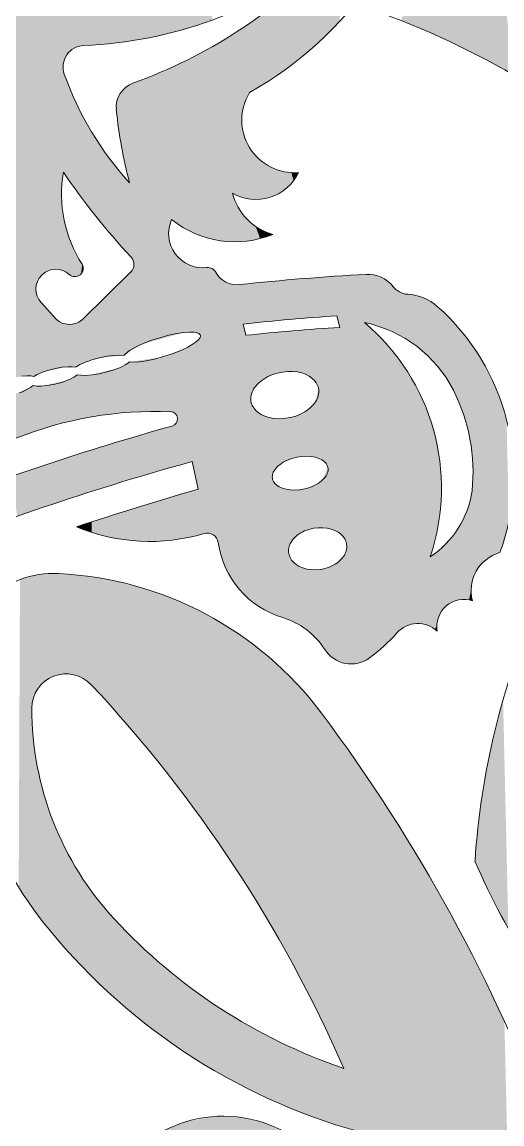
# Model space of a CAD drawing. Extents: x -99 to 297, y 0 to 529.
# Drawn here: x 224.64 to 231.91, y 342.36 to 359.07 of the extents above; entities that cross this region are included whole.
import ezdxf

# ---------------------------------------------------------------- set-up
doc = ezdxf.new("R2010")
doc.units = 0

msp = doc.modelspace()

# ---------------------------------------------------------------- linework, layer by layer
at = {"color": 7, "lineweight": 13, "ltscale": 0.026066}
msp.add_line((226.288, 355.277), (225.544, 354.546), dxfattribs=at)
at = {"color": 7, "lineweight": 13, "ltscale": 0.008624}
msp.add_line((225.16, 354.557), (224.928, 354.812), dxfattribs=at)
at = {"color": 7, "lineweight": 13, "ltscale": 0.00452}
msp.add_line((229.409, 354.612), (229.456, 354.437), dxfattribs=at)
at = {"color": 7, "lineweight": 13, "ltscale": 0.004399}
msp.add_line((227.991, 354.488), (228.032, 354.317), dxfattribs=at)
at = {"color": 7, "lineweight": 13, "ltscale": 0.010698}
msp.add_line((227.218, 352.402), (227.309, 351.984), dxfattribs=at)
at = {"color": 7, "lineweight": 13}
for points in [[(226.267, 353.913), (226.331, 353.911), (226.416, 353.917), (226.523, 353.932), (226.648, 353.957), (226.783, 353.994), (226.851, 354.015), (226.919, 354.038), (226.983, 354.063), (227.045, 354.088), (227.1, 354.113), (227.151, 354.138), (227.195, 354.162), (227.233, 354.185), (227.264, 354.206), (227.29, 354.227), (227.309, 354.244), (227.324, 354.261), (227.334, 354.274), (227.341, 354.287), (227.344, 354.298), (227.345, 354.308), (227.343, 354.316), (227.34, 354.324), (227.335, 354.331), (227.317, 354.344), (227.288, 354.355), (227.244, 354.362), (227.18, 354.364), (227.094, 354.359), (226.987, 354.344), (226.863, 354.318), (226.727, 354.281), (226.659, 354.26), (226.592, 354.237), (226.527, 354.212), (226.466, 354.187), (226.411, 354.162), (226.36, 354.137), (226.316, 354.113), (226.278, 354.09), (226.247, 354.069), (226.221, 354.048), (226.202, 354.031), (226.187, 354.014), (226.186, 354.013)], [(226.186, 354.013), (226.119, 354.016), (226.032, 354.011), (225.927, 353.998), (225.813, 353.975), (225.756, 353.961), (225.7, 353.944), (225.648, 353.927), (225.599, 353.909), (225.556, 353.891), (225.517, 353.872), (225.486, 353.855), (225.459, 353.838), (225.451, 353.832)], [(225.478, 353.716), (225.533, 353.71), (225.608, 353.709), (225.702, 353.717), (225.811, 353.735), (225.927, 353.761), (225.983, 353.777), (226.036, 353.794), (226.085, 353.812), (226.131, 353.831), (226.169, 353.849), (226.203, 353.867), (226.23, 353.883), (226.252, 353.899), (226.267, 353.913)], [(225.451, 353.832), (225.401, 353.839), (225.332, 353.839), (225.245, 353.832), (225.147, 353.815), (225.045, 353.789), (224.995, 353.774), (224.949, 353.757), (224.906, 353.74), (224.868, 353.722), (224.817, 353.694)], [(224.817, 353.694), (224.772, 353.702), (224.711, 353.704), (224.63, 353.698)], [(224.811, 353.555), (224.862, 353.548), (224.932, 353.548), (225.018, 353.555), (225.117, 353.572), (225.219, 353.598), (225.268, 353.613), (225.315, 353.63), (225.357, 353.647), (225.395, 353.665), (225.428, 353.682), (225.456, 353.7), (225.478, 353.716)], [(224.6, 353.442), (224.648, 353.462), (224.694, 353.484), (224.734, 353.504), (224.769, 353.525), (224.811, 353.555)]]:
    msp.add_lwpolyline(points, dxfattribs=at)
for points in [[(229.132, 353.515), (229.127, 353.536), (229.119, 353.557), (229.099, 353.597), (229.071, 353.634), (229.034, 353.668), (228.99, 353.699), (228.938, 353.725), (228.879, 353.746), (228.813, 353.761), (228.741, 353.768), (228.666, 353.768), (228.588, 353.76), (228.512, 353.744), (228.474, 353.733), (228.437, 353.721), (228.402, 353.706), (228.367, 353.69), (228.335, 353.673), (228.304, 353.654), (228.276, 353.634), (228.249, 353.613), (228.225, 353.591), (228.202, 353.569), (228.183, 353.546), (228.165, 353.523), (228.15, 353.5), (228.137, 353.476), (228.127, 353.453), (228.119, 353.429), (228.113, 353.406), (228.109, 353.383), (228.108, 353.36), (228.108, 353.338), (228.11, 353.316), (228.115, 353.295), (228.129, 353.254), (228.152, 353.215), (228.182, 353.178), (228.22, 353.145), (228.266, 353.115), (228.32, 353.09), (228.381, 353.07), (228.449, 353.057), (228.521, 353.052), (228.597, 353.053), (228.675, 353.063), (228.713, 353.071), (228.751, 353.081), (228.788, 353.093), (228.825, 353.107), (228.859, 353.122), (228.893, 353.139), (228.924, 353.157), (228.954, 353.176), (228.982, 353.197), (229.008, 353.218), (229.031, 353.24), (229.052, 353.263), (229.07, 353.286), (229.087, 353.309), (229.101, 353.332), (229.112, 353.356), (229.122, 353.379), (229.129, 353.403), (229.133, 353.426), (229.136, 353.449), (229.137, 353.471), (229.136, 353.493)], [(229.276, 352.312), (229.271, 352.329), (229.265, 352.345), (229.247, 352.375), (229.22, 352.403), (229.184, 352.429), (229.14, 352.45), (229.086, 352.468), (229.024, 352.479), (228.956, 352.484), (228.882, 352.48), (228.806, 352.469), (228.769, 352.46), (228.732, 352.45), (228.696, 352.437), (228.662, 352.423), (228.63, 352.408), (228.599, 352.391), (228.571, 352.374), (228.546, 352.355), (228.523, 352.336), (228.502, 352.317), (228.485, 352.297), (228.47, 352.278), (228.458, 352.258), (228.448, 352.239), (228.441, 352.22), (228.436, 352.201), (228.434, 352.184), (228.433, 352.166), (228.435, 352.149), (228.438, 352.132), (228.451, 352.1), (228.472, 352.071), (228.501, 352.043), (228.539, 352.019), (228.586, 351.998), (228.642, 351.982), (228.706, 351.972), (228.776, 351.97), (228.851, 351.976), (228.926, 351.989), (228.964, 351.999), (229, 352.011), (229.035, 352.024), (229.068, 352.039), (229.099, 352.055), (229.129, 352.072), (229.155, 352.09), (229.179, 352.109), (229.201, 352.128), (229.22, 352.148), (229.235, 352.167), (229.249, 352.187), (229.259, 352.206), (229.268, 352.225), (229.274, 352.244), (229.277, 352.262), (229.279, 352.28), (229.278, 352.297)], [(229.559, 351.147), (229.555, 351.168), (229.549, 351.189), (229.531, 351.228), (229.505, 351.265), (229.471, 351.3), (229.429, 351.331), (229.38, 351.357), (229.324, 351.378), (229.262, 351.392), (229.195, 351.399), (229.126, 351.399), (229.056, 351.39), (229.022, 351.383), (228.988, 351.374), (228.955, 351.363), (228.923, 351.35), (228.893, 351.336), (228.864, 351.32), (228.837, 351.303), (228.812, 351.285), (228.789, 351.266), (228.768, 351.245), (228.749, 351.225), (228.732, 351.203), (228.718, 351.182), (228.706, 351.16), (228.696, 351.138), (228.689, 351.116), (228.683, 351.094), (228.68, 351.072), (228.679, 351.05), (228.679, 351.028), (228.682, 351.007), (228.687, 350.987), (228.702, 350.946), (228.726, 350.908), (228.757, 350.873), (228.796, 350.84), (228.842, 350.812), (228.896, 350.789), (228.956, 350.773), (229.021, 350.763), (229.089, 350.76), (229.159, 350.766), (229.194, 350.772), (229.229, 350.78), (229.262, 350.789), (229.295, 350.801), (229.326, 350.814), (229.356, 350.829), (229.385, 350.845), (229.411, 350.862), (229.436, 350.881), (229.458, 350.9), (229.478, 350.921), (229.497, 350.942), (229.512, 350.963), (229.526, 350.985), (229.538, 351.007), (229.547, 351.029), (229.554, 351.051), (229.559, 351.073), (229.561, 351.095), (229.562, 351.117)]]:
    msp.add_lwpolyline(points, close=True, dxfattribs=at)
for centre, radius, start, end in [((225.292, 365.273), 6.568, 272.4601, 307.266), ((223.69, 365.449), 7.767, 289.8484, 315.9135), ((221.866, 345.29), 17.635, 50.5927, 55.5709), ((225.274, 362.957), 5.703, 299.5608, 325.2712), ((225.864, 347.577), 12.367, 46.5648, 70.0365), ((225.587, 358.386), 0.325, 92.4601, 199.543), ((229.857, 359.902), 4.856, 199.543, 222.3739), ((226.461, 357.774), 0.393, 109.8484, 185.8726), ((228.769, 357.581), 0.799, 148.6053, 274.4617), ((233.312, 358.479), 7.281, 185.8726, 194.7168), ((227.201, 356.456), 1.962, 170.2208, 212.7718), ((234.605, 363.168), 11.309, 214.3392, 222.6917), ((228.186, 357.094), 0.716, 240.261, 334.3757), ((228.664, 356.675), 0.857, 193.6603, 254.8693), ((227.382, 355.86), 0.52, 156.0416, 276.1286), ((227.865, 357.265), 1.53, 231.2496, 292.1039), ((226.175, 355.391), 0.161, 314.4634, 42.6917), ((225.152, 355.016), 0.303, 47.5722, 222.3486), ((225.442, 355.333), 0.126, 227.5722, 29.1083), ((227.453, 355.2), 0.145, 29.1083, 96.1286), ((227.897, 355.447), 0.364, 209.1083, 276.1714), ((231.694, 320.338), 34.95, 93.0114, 96.1714), ((229.883, 354.758), 0.483, 38.2067, 93.0114), ((230.503, 355.246), 0.307, 218.2067, 266.7109), ((230.443, 354.201), 0.74, 48.4955, 86.7109), ((228.665, 352.192), 3.423, 340.0263, 48.4955), ((231.694, 320.338), 34.35, 93.8137, 96.1875), ((225.358, 354.783), 0.3, 228.7255, 308.0865), ((231.643, 320.157), 34.35, 93.6504, 96.0338), ((227.725, 352.004), 3.272, 341.3815, 49.9448), ((229.442, 352.602), 1.946, 26.9516, 78.4768), ((228.726, 352.237), 2.749, 354.1907, 26.9516), ((226.662, 347.471), 5.692, 87.7034, 111.8276), ((226.885, 353.048), 0.111, 285.6097, 87.7034), ((237.925, 313.535), 40.915, 105.6097, 111.3567), ((237.925, 313.535), 40.315, 105.4016, 111.7147), ((248.255, 281.136), 73.88, 106.46954, 107.96546), ((230.029, 352.167), 1.447, 303.4142, 351.751), ((226.578, 354.074), 2.883, 247.3443, 286.5866), ((227.448, 351.151), 0.167, 7.9965, 106.5866), ((228.99, 351.367), 1.39, 187.9965, 253.3525), ((232.047, 350.444), 0.601, 105.9616, 194.884), ((225.123, 349.235), 1.471, 87.2611, 179.9318), ((224.94, 345.419), 5.291, 36.7833, 87.2611), ((231.334, 349.904), 0.408, 71.1361, 190.5499), ((243.244, 345.568), 11.765, 156.798, 176.2098), ((228.265, 348.943), 1.14, 32.2943, 73.3525), ((230.639, 349.523), 0.425, 46.1715, 138.6034), ((228.339, 351.55), 2.641, 306.4244, 318.6034), ((229.628, 349.804), 0.471, 212.2943, 306.4244), ((229.856, 349.229), 6.204, 179.9318, 219.3018), ((225.308, 348.663), 0.52, 43.0921, 180.0166), ((210.683, 334.981), 20.548, 23.5799, 43.0921), ((229.511, 348.665), 4.723, 180.0166, 222.69), ((208.715, 333.288), 25.55, 4.2327, 36.7833), ((240.202, 349.986), 9.429, 202.7156, 225.0181), ((232.229, 351.172), 8.42, 222.69, 251.2018), ((232.229, 351.172), 9.27, 219.3018, 255.6044), ((227.689, 340.529), 1.946, 354.0425, 173.5599)]:
    msp.add_arc(centre, radius, start, end, dxfattribs=at)
at = {"color": 7, "lineweight": 5}
for points in [[(225.822, 358.726), (225.75, 363.525), (225.744, 363.355), (225.747, 363.44)], [(225.75, 363.525), (225.822, 358.726), (225.949, 363.464), (226.071, 358.751)], [(225.949, 363.464), (226.071, 358.751), (226.149, 363.406), (226.318, 358.785)], [(224.658, 353.701), (224.579, 363.26), (224.387, 353.648), (224.504, 363.352)], [(225.822, 358.726), (225.744, 363.355), (225.736, 363.185), (225.74, 363.27)], [(226.149, 363.406), (226.318, 358.785), (226.35, 363.352), (226.563, 358.829)], [(226.35, 363.352), (226.563, 358.829), (226.552, 363.301)], [(226.552, 363.301), (226.563, 358.829), (226.754, 363.253), (226.807, 358.882)], [(224.658, 353.701), (224.712, 363.066), (224.579, 363.26), (224.648, 363.165)], [(225.822, 358.726), (225.736, 363.185), (225.724, 363.014), (225.73, 363.099)], [(226.754, 363.253), (226.807, 358.882), (226.958, 363.208), (227.048, 358.944)], [(226.958, 363.208), (227.048, 358.944), (227.162, 363.167), (227.287, 359.015)], [(227.162, 363.167), (227.287, 359.015), (227.366, 363.129), (227.523, 359.095)], [(224.817, 353.694), (224.712, 363.066), (224.658, 353.701)], [(224.817, 353.694), (224.82, 362.857), (224.712, 363.066), (224.769, 362.963)], [(225.822, 358.726), (225.724, 363.014), (225.711, 362.844), (225.718, 362.929)], [(224.817, 353.694), (224.853, 354.966), (224.82, 362.857), (224.849, 355.023)], [(224.849, 355.023), (224.865, 362.748), (224.82, 362.857)], [(225.822, 358.726), (225.711, 362.844), (225.695, 362.675), (225.703, 362.759)], [(224.849, 355.023), (224.856, 355.081), (224.865, 362.748), (224.873, 355.136)], [(224.865, 362.748), (224.873, 355.136), (224.903, 362.636), (224.901, 355.186)], [(224.903, 362.636), (224.901, 355.186), (224.938, 355.231)], [(224.933, 361.589), (224.903, 362.636), (224.995, 361.589), (224.938, 355.231)], [(225.822, 358.726), (225.695, 362.675), (225.676, 362.505), (225.686, 362.59)], [(225.822, 358.726), (225.676, 362.505), (225.655, 362.336), (225.666, 362.42)], [(225.822, 358.726), (225.655, 362.336), (225.631, 362.167), (225.643, 362.251)], [(225.822, 358.726), (225.631, 362.167), (225.602, 362.046), (225.619, 362.106)], [(229.269, 360.045), (229.237, 358.857), (229.322, 362.167), (229.351, 358.969)], [(229.386, 362.209), (229.322, 362.167), (229.461, 359.085), (229.351, 358.969)], [(225.518, 361.881), (225.536, 358.707), (225.551, 361.933), (225.574, 358.71)], [(225.551, 361.933), (225.574, 358.71), (225.579, 361.989)], [(225.822, 358.726), (225.602, 362.046), (225.574, 358.71), (225.579, 361.989)], [(225.393, 361.744), (225.397, 358.649), (225.439, 361.786)], [(225.397, 358.649), (225.429, 358.669), (225.439, 361.786), (225.463, 358.686)], [(225.439, 361.786), (225.463, 358.686), (225.481, 361.832), (225.499, 358.698)], [(225.481, 361.832), (225.499, 358.698), (225.518, 361.881), (225.536, 358.707)], [(225.057, 361.595), (225.088, 355.313), (225.118, 361.607), (225.145, 355.319)], [(225.118, 361.607), (225.145, 355.319), (225.177, 361.624), (225.203, 355.315)], [(225.203, 355.315), (225.235, 361.647), (225.177, 361.624)], [(225.259, 355.3), (225.239, 356.426), (225.203, 355.315), (225.235, 361.647)], [(225.24, 356.517), (225.245, 356.608), (225.235, 361.647), (225.291, 361.674)], [(225.24, 356.517), (225.235, 361.647), (225.239, 356.426)], [(225.263, 358.389), (225.265, 358.427), (225.245, 356.608), (225.291, 361.674)], [(225.291, 361.674), (225.265, 358.427), (225.272, 358.464)], [(225.272, 358.464), (225.284, 358.5), (225.291, 361.674), (225.299, 358.535)], [(225.291, 361.674), (225.299, 358.535), (225.343, 361.707), (225.318, 358.568)], [(225.318, 358.568), (225.341, 358.598), (225.343, 361.707), (225.368, 358.625)], [(225.343, 361.707), (225.368, 358.625), (225.393, 361.744), (225.397, 358.649)], [(224.938, 355.231), (224.982, 355.268), (224.995, 361.589), (225.033, 355.295)], [(224.995, 361.589), (225.033, 355.295), (225.057, 361.595), (225.088, 355.313)], [(229.269, 360.045), (229.113, 359.889), (229.237, 358.857), (229.121, 358.747)], [(230.966, 358.843), (230.795, 359.873), (230.948, 359.945), (230.87, 359.912)], [(230.966, 358.843), (230.948, 359.945), (231.029, 359.971)], [(231.253, 358.709), (230.966, 358.843), (231.111, 359.99), (231.029, 359.971)], [(231.253, 358.709), (231.111, 359.99), (231.279, 360.006), (231.195, 360.002)], [(231.536, 358.567), (231.253, 358.709), (231.364, 360.003), (231.279, 360.006)], [(231.536, 358.567), (231.364, 360.003), (231.53, 359.975), (231.448, 359.993)], [(231.536, 358.567), (231.53, 359.975), (231.611, 359.951)], [(231.815, 358.419), (231.536, 358.567), (231.69, 359.919), (231.611, 359.951)], [(228.953, 359.737), (229.001, 358.641), (229.113, 359.889), (229.121, 358.747)], [(230.676, 358.97), (230.383, 359.09), (230.658, 359.775), (230.596, 359.717)], [(230.676, 358.97), (230.658, 359.775), (230.724, 359.827)], [(230.966, 358.843), (230.676, 358.97), (230.795, 359.873), (230.724, 359.827)], [(231.815, 358.419), (231.69, 359.919), (231.837, 359.836), (231.765, 359.881)], [(232.091, 358.263), (231.815, 358.419), (231.916, 359.782), (231.837, 359.836)], [(228.788, 359.59), (228.879, 358.538), (228.953, 359.737), (229.001, 358.641)], [(228.447, 359.309), (228.494, 358.251), (228.62, 359.447), (228.625, 358.343)], [(228.62, 359.447), (228.625, 358.343), (228.788, 359.59)], [(228.625, 358.343), (228.753, 358.439), (228.788, 359.59), (228.879, 358.538)], [(228.27, 359.177), (228.361, 358.162), (228.447, 359.309), (228.494, 358.251)], [(228.09, 359.049), (228.226, 358.078), (228.27, 359.177), (228.361, 358.162)], [(227.907, 358.927), (227.719, 358.809), (227.831, 356.472), (227.744, 355.739)], [(227.907, 358.927), (227.831, 356.472), (227.965, 356.413), (227.897, 356.439)], [(227.907, 358.927), (227.978, 357.689), (228.09, 359.049), (228, 357.796)], [(227.965, 356.413), (227.971, 357.58), (227.907, 358.927), (227.978, 357.689)], [(228.09, 359.049), (228, 357.796), (228.037, 357.9)], [(228.037, 357.9), (228.088, 357.997), (228.09, 359.049), (228.226, 358.078)], [(227.529, 358.697), (227.543, 355.769), (227.719, 358.809), (227.643, 355.751)], [(227.719, 358.809), (227.643, 355.751), (227.744, 355.739)], [(227.336, 358.591), (227.139, 358.49), (227.254, 355.862), (227.162, 355.906)], [(227.336, 358.591), (227.254, 355.862), (227.529, 358.697), (227.348, 355.824)], [(227.348, 355.824), (227.445, 355.793), (227.529, 358.697), (227.543, 355.769)], [(226.94, 358.395), (226.988, 356.01), (227.139, 358.49), (227.073, 355.955)], [(227.139, 358.49), (227.073, 355.955), (227.162, 355.906)], [(225.263, 358.389), (225.245, 356.608), (225.268, 356.789), (225.254, 356.699)], [(225.263, 358.389), (225.268, 356.789), (225.265, 358.351)], [(225.271, 358.314), (225.265, 358.351), (225.326, 356.704), (225.268, 356.789)], [(225.271, 358.314), (225.326, 356.704), (225.281, 358.277)], [(225.326, 356.704), (225.323, 358.164), (225.281, 358.277)], [(226.862, 355.873), (226.738, 358.305), (226.865, 355.805), (226.534, 358.222)], [(226.869, 355.941), (226.94, 358.395), (226.862, 355.873), (226.738, 358.305)], [(226.94, 358.395), (226.869, 355.941), (226.884, 356.008)], [(226.884, 356.008), (226.907, 356.071), (226.94, 358.395), (226.988, 356.01)], [(225.385, 356.62), (225.368, 358.052), (225.326, 356.704), (225.323, 358.164)], [(226.214, 358.08), (226.22, 356.834), (226.24, 358.099)], [(226.22, 356.834), (226.236, 356.765), (226.24, 358.099), (226.253, 356.697)], [(226.24, 358.099), (226.253, 356.697), (226.268, 358.117), (226.27, 356.629)], [(226.268, 358.117), (226.27, 356.629), (226.297, 358.131)], [(226.27, 356.629), (226.293, 355.5), (226.297, 358.131), (226.303, 355.488)], [(226.327, 358.144), (226.297, 358.131), (226.312, 355.476), (226.303, 355.488)], [(226.327, 358.144), (226.312, 355.476), (226.326, 355.448), (226.32, 355.462)], [(226.327, 358.144), (226.326, 355.448), (226.33, 355.433)], [(226.534, 358.222), (226.327, 358.144), (226.334, 355.418), (226.33, 355.433)], [(226.534, 358.222), (226.334, 355.418), (226.336, 355.387), (226.336, 355.403)], [(226.865, 355.805), (226.534, 358.222), (226.446, 354.178), (226.336, 355.387)], [(225.446, 356.536), (225.415, 357.94), (225.385, 356.62), (225.368, 358.052)], [(225.506, 356.453), (225.466, 357.83), (225.446, 356.536), (225.415, 357.94)], [(226.086, 357.895), (226.094, 357.525), (226.098, 357.925), (226.104, 357.455)], [(226.098, 357.925), (226.104, 357.455), (226.112, 357.955), (226.114, 357.385)], [(226.112, 357.955), (226.114, 357.385), (226.128, 357.983)], [(226.114, 357.385), (226.125, 357.316), (226.128, 357.983), (226.136, 357.247)], [(226.128, 357.983), (226.136, 357.247), (226.146, 358.01), (226.149, 357.178)], [(226.167, 358.035), (226.146, 358.01), (226.161, 357.109), (226.149, 357.178)], [(226.167, 358.035), (226.161, 357.109), (226.189, 358.059), (226.175, 357.04)], [(226.175, 357.04), (226.189, 356.971), (226.189, 358.059), (226.204, 356.902)], [(226.189, 358.059), (226.204, 356.902), (226.214, 358.08), (226.22, 356.834)], [(225.568, 356.37), (225.519, 357.722), (225.506, 356.453), (225.466, 357.83)], [(226.068, 357.799), (226.07, 357.734), (226.072, 357.831), (226.077, 357.664)], [(226.07, 357.734), (226.068, 357.799), (226.068, 357.766)], [(226.072, 357.831), (226.077, 357.664), (226.078, 357.863), (226.085, 357.594)], [(226.078, 357.863), (226.085, 357.594), (226.086, 357.895), (226.094, 357.525)], [(225.63, 356.288), (225.574, 357.614), (225.568, 356.37), (225.519, 357.722)], [(225.693, 356.207), (225.633, 357.508), (225.63, 356.288), (225.574, 357.614)], [(225.757, 356.126), (225.693, 357.404), (225.693, 356.207), (225.633, 357.508)], [(228.036, 356.394), (227.971, 357.58), (227.965, 356.413)], [(228.036, 356.394), (228.001, 357.363), (227.971, 357.58), (227.978, 357.47)], [(225.823, 357.2), (225.757, 357.301), (225.757, 356.126), (225.693, 357.404)], [(228.038, 357.26), (228.001, 357.363), (228.109, 356.382), (228.036, 356.394)], [(228.038, 357.26), (228.109, 356.382), (228.089, 357.163)], [(225.757, 356.126), (225.822, 356.046), (225.823, 357.2), (225.887, 355.966)], [(225.823, 357.2), (225.887, 355.966), (225.892, 357.1), (225.953, 355.887)], [(225.892, 357.1), (225.953, 355.887), (225.963, 357.002), (226.02, 355.808)], [(228.089, 357.163), (228.109, 356.382), (228.152, 357.074), (228.182, 356.378)], [(225.963, 357.002), (226.02, 355.808), (226.036, 356.906), (226.087, 355.73)], [(228.152, 357.074), (228.182, 356.378), (228.227, 356.994), (228.255, 356.381)], [(228.227, 356.994), (228.255, 356.381), (228.313, 356.925), (228.328, 356.392)], [(228.313, 356.925), (228.328, 356.392), (228.407, 356.869)], [(226.036, 356.906), (226.087, 355.73), (226.112, 356.812), (226.155, 355.653)], [(226.112, 356.812), (226.155, 355.653), (226.19, 356.719), (226.224, 355.576)], [(228.328, 356.392), (228.399, 356.41), (228.407, 356.869), (228.468, 356.436)], [(228.407, 356.869), (228.468, 356.436), (228.508, 356.826), (228.534, 356.468)], [(228.613, 356.797), (228.508, 356.826), (228.596, 356.507), (228.534, 356.468)], [(228.613, 356.797), (228.596, 356.507), (228.722, 356.783), (228.654, 356.552)], [(228.654, 356.552), (228.707, 356.603), (228.722, 356.783), (228.755, 356.659)], [(228.722, 356.783), (228.755, 356.659), (228.832, 356.784), (228.796, 356.72)], [(226.19, 356.719), (226.224, 355.576), (226.27, 356.629), (226.293, 355.5)], [(225.251, 356.245), (225.243, 356.335), (225.259, 355.3), (225.239, 356.426)], [(227.831, 356.472), (227.744, 355.739), (227.846, 356.417), (227.846, 355.735)], [(227.947, 355.737), (227.888, 356.311), (227.846, 356.417), (227.865, 356.363)], [(227.947, 355.737), (227.846, 356.417), (227.846, 355.735)], [(227.947, 355.737), (227.943, 356.21), (227.888, 356.311), (227.914, 356.26)], [(225.262, 356.154), (225.251, 356.245), (225.311, 355.275), (225.259, 355.3)], [(225.262, 356.154), (225.311, 355.275), (225.279, 356.065)], [(227.976, 356.163), (227.943, 356.21), (228.048, 355.746), (227.947, 355.737)], [(227.976, 356.163), (228.048, 355.746), (228.012, 356.119)], [(228.05, 356.076), (228.012, 356.119), (228.149, 355.761), (228.048, 355.746)], [(225.311, 355.275), (225.299, 355.976), (225.279, 356.065)], [(225.357, 355.24), (225.323, 355.888), (225.311, 355.275), (225.299, 355.976)], [(228.05, 356.076), (228.149, 355.761), (228.091, 356.037)], [(228.149, 355.761), (228.135, 356), (228.091, 356.037)], [(228.248, 355.783), (228.182, 355.966), (228.149, 355.761), (228.135, 356)], [(228.28, 355.908), (228.23, 355.935), (228.248, 355.783), (228.182, 355.966)], [(225.384, 355.717), (225.351, 355.802), (225.357, 355.24), (225.323, 355.888)], [(227.09, 354.358), (226.877, 355.738), (226.446, 354.178), (226.865, 355.805)], [(228.345, 355.812), (228.332, 355.884), (228.248, 355.783), (228.28, 355.908)], [(228.345, 355.812), (228.44, 355.847), (228.332, 355.884), (228.386, 355.864)], [(225.357, 355.24), (225.374, 355.227), (225.384, 355.717), (225.394, 355.216)], [(225.384, 355.717), (225.394, 355.216), (225.42, 355.633), (225.415, 355.21)], [(225.42, 355.633), (225.415, 355.21), (225.437, 355.207)], [(225.46, 355.551), (225.42, 355.633), (225.459, 355.208), (225.437, 355.207)], [(227.09, 354.358), (226.926, 355.612), (226.877, 355.738), (226.897, 355.673)], [(227.09, 354.358), (227.006, 355.502), (226.926, 355.612), (226.962, 355.554)], [(225.46, 355.551), (225.459, 355.208), (225.504, 355.472), (225.481, 355.213)], [(225.481, 355.213), (225.501, 355.222), (225.504, 355.472), (225.52, 355.234)], [(225.504, 355.472), (225.52, 355.234), (225.551, 355.394), (225.536, 355.249)], [(227.09, 354.358), (227.111, 355.417), (227.006, 355.502), (227.056, 355.456)], [(227.272, 354.358), (227.111, 355.417), (227.09, 354.358)], [(227.272, 354.358), (227.235, 355.362), (227.111, 355.417), (227.171, 355.385)], [(225.536, 355.249), (225.549, 355.267), (225.551, 355.394), (225.559, 355.287)], [(226.288, 355.277), (225.544, 354.546), (225.796, 353.971), (225.594, 353.907)], [(225.551, 355.394), (225.559, 355.287), (225.56, 355.374), (225.565, 355.308)], [(225.56, 355.374), (225.565, 355.308), (225.566, 355.352), (225.567, 355.33)], [(226.288, 355.277), (225.796, 353.971), (226.186, 354.013)], [(226.446, 354.178), (226.298, 355.288), (226.186, 354.013), (226.288, 355.277)], [(226.446, 354.178), (226.316, 355.313), (226.298, 355.288), (226.308, 355.3)], [(226.446, 354.178), (226.328, 355.342), (226.316, 355.313), (226.323, 355.327)], [(226.446, 354.178), (226.335, 355.372), (226.328, 355.342), (226.332, 355.357)], [(226.446, 354.178), (226.336, 355.387), (226.335, 355.372)], [(227.272, 354.358), (227.321, 354.342), (227.235, 355.362), (227.302, 355.347)], [(227.369, 355.341), (227.302, 355.347), (227.336, 354.33), (227.321, 354.342)], [(227.369, 355.341), (227.336, 354.33), (227.344, 354.315), (227.341, 354.323)], [(227.369, 355.341), (227.344, 354.315), (227.401, 351.311), (227.345, 354.306)], [(227.369, 355.341), (227.401, 351.311), (227.437, 355.344)], [(227.437, 355.344), (227.401, 351.311), (227.436, 351.317), (227.418, 351.315)], [(227.437, 355.344), (227.436, 351.317), (227.448, 355.344), (227.454, 351.318)], [(227.459, 355.344), (227.448, 355.344), (227.472, 351.316), (227.454, 351.318)], [(227.459, 355.344), (227.472, 351.316), (227.469, 355.344)], [(227.469, 355.344), (227.472, 351.316), (227.48, 355.342), (227.489, 351.313)], [(227.48, 355.342), (227.489, 351.313), (227.49, 355.34), (227.507, 351.307)], [(227.49, 355.34), (227.507, 351.307), (227.5, 355.337)], [(227.51, 355.333), (227.5, 355.337), (227.523, 351.3), (227.507, 351.307)], [(227.51, 355.333), (227.523, 351.3), (227.52, 355.328)], [(227.529, 355.323), (227.52, 355.328), (227.539, 351.291), (227.523, 351.3)], [(227.529, 355.323), (227.539, 351.291), (227.538, 355.317)], [(227.546, 355.311), (227.538, 355.317), (227.553, 351.281), (227.539, 351.291)], [(227.546, 355.311), (227.553, 351.281), (227.554, 355.304)], [(227.567, 351.269), (227.561, 355.296), (227.553, 351.281), (227.554, 355.304)], [(227.567, 351.269), (227.579, 351.255), (227.561, 355.296), (227.568, 355.288)], [(227.579, 351.255), (227.574, 355.279), (227.568, 355.288)], [(227.589, 351.241), (227.579, 355.27), (227.579, 351.255), (227.574, 355.279)], [(227.598, 351.225), (227.593, 355.247), (227.589, 351.241), (227.579, 355.27)], [(227.609, 355.226), (227.593, 355.247), (227.605, 351.209), (227.598, 351.225)], [(227.609, 355.226), (227.605, 351.209), (227.626, 355.205), (227.61, 351.191)], [(227.61, 351.191), (227.614, 351.174), (227.626, 355.205), (227.631, 351.076)], [(227.626, 355.205), (227.631, 351.076), (227.644, 355.186), (227.655, 350.98)], [(227.644, 355.186), (227.655, 350.98), (227.664, 355.168), (227.686, 350.886)], [(227.686, 350.886), (227.685, 355.152), (227.664, 355.168)], [(227.724, 350.794), (227.707, 355.137), (227.686, 350.886), (227.685, 355.152)], [(227.768, 350.706), (227.73, 355.124), (227.724, 350.794), (227.707, 355.137)], [(227.779, 355.103), (227.754, 355.113), (227.768, 350.706), (227.73, 355.124)], [(227.818, 350.62), (227.804, 355.095), (227.768, 350.706), (227.779, 355.103)], [(227.818, 350.62), (227.874, 350.539), (227.804, 355.095), (227.83, 355.09)], [(227.874, 350.539), (227.857, 355.086), (227.83, 355.09)], [(227.936, 350.461), (227.883, 355.084), (227.874, 350.539), (227.857, 355.086)], [(227.936, 355.085), (227.91, 355.084), (227.936, 350.461), (227.883, 355.084)], [(227.936, 355.085), (227.991, 354.488), (228.056, 355.098), (228.08, 354.497)], [(227.936, 350.461), (228.003, 350.389), (227.936, 355.085), (227.991, 354.488)], [(228.056, 355.098), (228.08, 354.497), (228.176, 355.111)], [(228.08, 354.497), (228.168, 354.507), (228.176, 355.111), (228.257, 354.516)], [(228.176, 355.111), (228.257, 354.516), (228.296, 355.122), (228.345, 354.524)], [(228.296, 355.122), (228.345, 354.524), (228.416, 355.134), (228.434, 354.533)], [(228.416, 355.134), (228.434, 354.533), (228.536, 355.145)], [(228.434, 354.533), (228.522, 354.541), (228.536, 355.145), (228.611, 354.549)], [(228.536, 355.145), (228.611, 354.549), (228.656, 355.156), (228.699, 354.557)], [(228.656, 355.156), (228.699, 354.557), (228.776, 355.166), (228.788, 354.565)], [(228.776, 355.166), (228.788, 354.565), (228.896, 355.176)], [(228.788, 354.565), (228.877, 354.572), (228.896, 355.176), (228.965, 354.579)], [(228.896, 355.176), (228.965, 354.579), (229.016, 355.185), (229.054, 354.586)], [(229.016, 355.185), (229.054, 354.586), (229.136, 355.194), (229.143, 354.593)], [(229.136, 355.194), (229.143, 354.593), (229.256, 355.203)], [(229.143, 354.593), (229.231, 354.6), (229.256, 355.203), (229.32, 354.606)], [(229.256, 355.203), (229.32, 354.606), (229.376, 355.211), (229.409, 354.612)], [(229.497, 355.219), (229.376, 355.211), (229.456, 354.437), (229.409, 354.612)], [(229.497, 355.219), (229.456, 354.437), (229.507, 351.262), (229.457, 351.311)], [(229.617, 355.226), (229.497, 355.219), (229.542, 351.207), (229.507, 351.262)], [(229.617, 355.226), (229.542, 351.207), (229.589, 349.335), (229.559, 351.147)], [(229.617, 355.226), (229.589, 349.335), (229.637, 349.333)], [(229.737, 355.233), (229.617, 355.226), (229.685, 349.336), (229.637, 349.333)], [(229.737, 355.233), (229.685, 349.336), (229.779, 349.358), (229.733, 349.345)], [(229.83, 354.508), (229.857, 355.24), (229.779, 349.358), (229.737, 355.233)], [(229.937, 354.483), (229.886, 355.24), (229.83, 354.508), (229.857, 355.24)], [(229.937, 354.483), (229.944, 355.237), (229.886, 355.24), (229.915, 355.239)], [(230.042, 354.453), (229.944, 355.237), (229.937, 354.483)], [(230.042, 354.453), (230.001, 355.226), (229.944, 355.237), (229.972, 355.232)], [(230.042, 354.453), (230.056, 355.208), (230.001, 355.226), (230.028, 355.218)], [(230.145, 354.416), (230.056, 355.208), (230.042, 354.453)], [(230.145, 354.416), (230.108, 355.185), (230.056, 355.208), (230.082, 355.197)], [(230.145, 354.416), (230.157, 355.155), (230.108, 355.185), (230.133, 355.17)], [(230.246, 354.374), (230.181, 355.138), (230.145, 354.416), (230.157, 355.155)], [(230.246, 354.374), (230.224, 355.099), (230.181, 355.138), (230.203, 355.119)], [(230.246, 354.374), (230.262, 355.056), (230.224, 355.099), (230.244, 355.078)], [(224.957, 353.761), (224.853, 354.966), (224.817, 353.694)], [(224.957, 353.761), (224.893, 354.858), (224.853, 354.966), (224.868, 354.91)], [(230.344, 354.326), (230.272, 355.044), (230.246, 354.374), (230.262, 355.056)], [(230.344, 354.326), (230.295, 355.021), (230.272, 355.044), (230.284, 355.032)], [(230.344, 354.326), (230.32, 355), (230.295, 355.021), (230.307, 355.01)], [(230.344, 354.326), (230.347, 354.982), (230.32, 355), (230.333, 354.991)], [(230.439, 354.272), (230.361, 354.974), (230.344, 354.326), (230.347, 354.982)], [(230.439, 354.272), (230.391, 354.961), (230.361, 354.974), (230.376, 354.967)], [(230.439, 354.272), (230.422, 354.95), (230.391, 354.961), (230.406, 354.955)], [(230.439, 354.272), (230.437, 354.946), (230.422, 354.95)], [(230.532, 354.214), (230.453, 354.943), (230.439, 354.272), (230.437, 354.946)], [(230.485, 354.94), (230.469, 354.941), (230.532, 354.214), (230.453, 354.943)], [(230.532, 354.214), (230.516, 354.937), (230.485, 354.94)], [(230.621, 354.15), (230.547, 354.934), (230.532, 354.214), (230.516, 354.937)], [(230.607, 354.923), (230.577, 354.929), (230.621, 354.15), (230.547, 354.934)], [(230.637, 354.915), (230.607, 354.923), (230.706, 354.081), (230.621, 354.15)], [(230.637, 354.915), (230.706, 354.081), (230.667, 354.906)], [(224.957, 353.761), (225.16, 354.557), (224.893, 354.858), (224.928, 354.812)], [(230.706, 354.081), (230.696, 354.896), (230.667, 354.906)], [(230.787, 354.008), (230.725, 354.885), (230.706, 354.081), (230.696, 354.896)], [(230.781, 354.859), (230.753, 354.873), (230.787, 354.008), (230.725, 354.885)], [(230.808, 354.845), (230.781, 354.859), (230.864, 353.93), (230.787, 354.008)], [(230.808, 354.845), (230.864, 353.93), (230.834, 354.829)], [(230.864, 353.93), (230.86, 354.812), (230.834, 354.829)], [(230.936, 353.848), (230.885, 354.794), (230.864, 353.93), (230.86, 354.812)], [(230.933, 354.755), (230.91, 354.775), (230.936, 353.848), (230.885, 354.794)], [(231.118, 354.579), (230.933, 354.755), (231.004, 353.762), (230.936, 353.848)], [(231.118, 354.579), (231.004, 353.762), (231.124, 353.58), (231.066, 353.673)], [(231.289, 354.389), (231.118, 354.579), (231.176, 353.484), (231.124, 353.58)], [(225.314, 353.838), (225.181, 354.541), (224.957, 353.761), (225.16, 354.557)], [(225.314, 353.838), (225.225, 354.514), (225.181, 354.541), (225.202, 354.526)], [(225.314, 353.838), (225.273, 354.495), (225.225, 354.514), (225.249, 354.503)], [(225.314, 353.838), (225.324, 354.484), (225.273, 354.495), (225.299, 354.488)], [(225.451, 353.832), (225.35, 354.482), (225.314, 353.838), (225.324, 354.484)], [(225.451, 353.832), (225.402, 354.485), (225.35, 354.482), (225.376, 354.483)], [(225.451, 353.832), (225.452, 354.497), (225.402, 354.485), (225.427, 354.49)], [(225.594, 353.907), (225.452, 354.497), (225.451, 353.832)], [(225.594, 353.907), (225.5, 354.518), (225.452, 354.497), (225.477, 354.507)], [(225.594, 353.907), (225.544, 354.546), (225.5, 354.518), (225.523, 354.531)], [(227.991, 354.488), (228.003, 350.389), (228.032, 354.317)], [(229.1, 354.413), (229.011, 354.406), (229.074, 353.63), (229.021, 353.679)], [(229.1, 354.413), (229.074, 353.63), (229.111, 353.575)], [(229.189, 354.419), (229.1, 354.413), (229.132, 353.515), (229.111, 353.575)], [(229.189, 354.419), (229.132, 353.515), (229.22, 352.403), (229.166, 352.439)], [(229.189, 354.419), (229.22, 352.403), (229.278, 354.426)], [(229.278, 354.426), (229.276, 352.312), (229.315, 351.38), (229.191, 352.119)], [(229.22, 352.403), (229.257, 352.36), (229.278, 354.426), (229.276, 352.312)], [(229.367, 354.432), (229.278, 354.426), (229.457, 351.311), (229.315, 351.38)], [(229.367, 354.432), (229.457, 351.311), (229.456, 354.437)], [(229.83, 354.508), (229.779, 349.358), (229.867, 349.398), (229.824, 349.376)], [(229.83, 354.508), (229.867, 349.398), (230.012, 354.344)], [(227.11, 354.117), (226.996, 353.041), (227.313, 354.248), (227.218, 352.402)], [(227.309, 351.984), (227.401, 351.311), (227.218, 352.402), (227.313, 354.248)], [(227.401, 351.311), (227.331, 354.27), (227.313, 354.248)], [(227.401, 351.311), (227.345, 354.306), (227.331, 354.27), (227.341, 354.289)], [(228.003, 350.389), (228.076, 350.321), (228.032, 354.317), (228.108, 353.372)], [(228.032, 354.317), (228.108, 353.372), (228.121, 354.326), (228.122, 353.439)], [(228.121, 354.326), (228.122, 353.439), (228.21, 354.335)], [(228.122, 353.439), (228.154, 353.506), (228.21, 354.335), (228.277, 353.635)], [(228.21, 354.335), (228.277, 353.635), (228.299, 354.344), (228.462, 353.73)], [(228.462, 353.73), (228.388, 354.353), (228.299, 354.344)], [(228.675, 353.769), (228.477, 354.361), (228.462, 353.73), (228.388, 354.353)], [(228.655, 354.377), (228.566, 354.369), (228.675, 353.769), (228.477, 354.361)], [(228.744, 354.385), (228.655, 354.377), (228.871, 353.748), (228.675, 353.769)], [(228.744, 354.385), (228.871, 353.748), (228.833, 354.392)], [(228.922, 354.399), (228.833, 354.392), (229.021, 353.679), (228.871, 353.748)], [(228.922, 354.399), (229.021, 353.679), (229.011, 354.406)], [(230.012, 354.344), (229.867, 349.398), (229.936, 349.446), (229.908, 349.425)], [(230.012, 354.344), (229.936, 349.446), (229.991, 349.489), (229.963, 349.467)], [(230.012, 354.344), (229.991, 349.489), (230.018, 349.511)], [(230.18, 354.166), (230.012, 354.344), (230.045, 349.534), (230.018, 349.511)], [(231.289, 354.389), (231.176, 353.484), (231.259, 353.305), (231.219, 353.395)], [(231.289, 354.389), (231.259, 353.305), (231.296, 353.214)], [(231.446, 354.187), (231.289, 354.389), (231.329, 353.122), (231.296, 353.214)], [(227.11, 354.117), (226.756, 353.986), (226.909, 353.156), (226.89, 353.158)], [(227.11, 354.117), (226.909, 353.156), (226.945, 353.141), (226.928, 353.15)], [(227.11, 354.117), (226.945, 353.141), (226.974, 353.114), (226.961, 353.129)], [(227.11, 354.117), (226.974, 353.114), (226.991, 353.08), (226.984, 353.098)], [(227.11, 354.117), (226.991, 353.08), (226.996, 353.041), (226.995, 353.06)], [(230.18, 354.166), (230.045, 349.534), (230.098, 349.58), (230.072, 349.557)], [(230.18, 354.166), (230.098, 349.58), (230.15, 349.627), (230.124, 349.603)], [(230.18, 354.166), (230.15, 349.627), (230.2, 349.676), (230.175, 349.651)], [(230.335, 353.977), (230.18, 354.166), (230.225, 349.701), (230.2, 349.676)], [(231.446, 354.187), (231.329, 353.122), (231.385, 352.933), (231.359, 353.028)], [(231.446, 354.187), (231.385, 352.933), (231.428, 352.742), (231.409, 352.838)], [(231.446, 354.187), (231.428, 352.742), (231.457, 352.547), (231.445, 352.645)], [(231.587, 353.974), (231.446, 354.187), (231.467, 352.45), (231.457, 352.547)], [(226.128, 353.829), (226.142, 353.139), (226.267, 353.913), (226.291, 353.151)], [(226.756, 353.986), (226.267, 353.913), (226.441, 353.159), (226.291, 353.151)], [(226.756, 353.986), (226.441, 353.159), (226.74, 353.162), (226.59, 353.162)], [(226.756, 353.986), (226.74, 353.162), (226.89, 353.158)], [(230.335, 353.977), (230.225, 349.701), (230.274, 349.752), (230.249, 349.726)], [(230.335, 353.977), (230.274, 349.752), (230.297, 349.777)], [(230.297, 349.777), (230.321, 349.804), (230.335, 353.977), (230.351, 349.834)], [(230.335, 353.977), (230.351, 349.834), (230.475, 353.776), (230.383, 349.862)], [(231.587, 353.974), (231.467, 352.45), (231.475, 352.253), (231.473, 352.352)], [(231.587, 353.974), (231.475, 352.253), (231.498, 350.689), (231.477, 350.635)], [(231.587, 353.974), (231.498, 350.689), (231.556, 350.79), (231.524, 350.741)], [(231.587, 353.974), (231.556, 350.79), (231.591, 350.836)], [(231.712, 353.751), (231.587, 353.974), (231.632, 350.879), (231.591, 350.836)], [(225.664, 353.713), (225.696, 353.08), (226.128, 353.829), (225.844, 353.104)], [(225.844, 353.104), (225.993, 353.123), (226.128, 353.829), (226.142, 353.139)], [(230.475, 353.776), (230.383, 349.862), (230.419, 349.886)], [(230.419, 349.886), (230.456, 349.906), (230.475, 353.776), (230.496, 349.923)], [(230.475, 353.776), (230.496, 349.923), (230.6, 353.566), (230.537, 349.935)], [(231.712, 353.751), (231.632, 350.879), (231.723, 350.951), (231.676, 350.917)], [(231.82, 353.519), (231.712, 353.751), (231.774, 350.98), (231.723, 350.951)], [(224.962, 353.55), (224.969, 352.905), (225.345, 353.642), (225.112, 352.948)], [(225.112, 352.948), (225.257, 352.987), (225.345, 353.642), (225.403, 353.022)], [(225.345, 353.642), (225.403, 353.022), (225.478, 353.716), (225.549, 353.053)], [(225.478, 353.716), (225.549, 353.053), (225.664, 353.713), (225.696, 353.08)], [(224.545, 352.755), (224.811, 353.555), (224.511, 352.542), (224.486, 353.402)], [(224.545, 352.755), (224.685, 352.809), (224.811, 353.555), (224.826, 352.859)], [(224.811, 353.555), (224.826, 352.859), (224.962, 353.55), (224.969, 352.905)], [(229.088, 353.311), (229.166, 352.439), (229.132, 353.515)], [(230.537, 349.935), (230.579, 349.943), (230.6, 353.566), (230.622, 349.947)], [(230.6, 353.566), (230.622, 349.947), (230.709, 353.347), (230.664, 349.947)], [(231.82, 353.519), (231.774, 350.98), (231.91, 353.28), (231.827, 351.004)], [(228.152, 350.258), (228.108, 353.372), (228.076, 350.321)], [(228.152, 350.258), (228.132, 353.248), (228.108, 353.372), (228.112, 353.308)], [(228.168, 353.193), (228.132, 353.248), (228.234, 350.201), (228.152, 350.258)], [(228.964, 353.183), (229.01, 352.481), (229.088, 353.311), (229.166, 352.439)], [(230.664, 349.947), (230.707, 349.942), (230.709, 353.347), (230.749, 349.933)], [(230.709, 353.347), (230.749, 349.933), (230.801, 353.12), (230.79, 349.92)], [(231.827, 351.004), (231.882, 351.022), (231.91, 353.28), (231.96, 351.266)], [(231.91, 353.28), (231.96, 351.266), (231.982, 353.035), (232.02, 351.514)], [(228.168, 353.193), (228.234, 350.201), (228.221, 353.144)], [(228.369, 353.074), (228.221, 353.144), (228.318, 350.15), (228.234, 350.201)], [(228.369, 353.074), (228.318, 350.15), (228.407, 350.106)], [(228.434, 352.181), (228.447, 352.236), (228.369, 353.074), (228.564, 353.052)], [(228.434, 352.181), (228.369, 353.074), (228.498, 350.067), (228.407, 350.106)], [(228.564, 353.052), (228.612, 352.399), (228.777, 353.089), (228.809, 352.469)], [(228.777, 353.089), (228.809, 352.469), (228.964, 353.183), (229.01, 352.481)], [(230.829, 349.903), (230.826, 350.959), (230.79, 349.92), (230.801, 353.12)], [(230.801, 353.12), (230.826, 350.959), (230.875, 352.887), (230.895, 351.194)], [(226.915, 352.941), (226.668, 352.871), (226.684, 352.251), (226.422, 352.8)], [(226.95, 352.328), (226.934, 352.948), (226.684, 352.251), (226.915, 352.941)], [(226.95, 352.328), (226.965, 352.971), (226.934, 352.948), (226.95, 352.958)], [(227.218, 352.402), (226.965, 352.971), (226.95, 352.328)], [(227.218, 352.402), (226.987, 353.003), (226.965, 352.971), (226.977, 352.986)], [(227.218, 352.402), (226.996, 353.041), (226.987, 353.003), (226.993, 353.022)], [(228.564, 353.052), (228.447, 352.236), (228.481, 352.292)], [(228.481, 352.292), (228.536, 352.348), (228.564, 353.052), (228.612, 352.399)], [(226.684, 352.251), (226.422, 352.8), (226.417, 352.173), (226.176, 352.727)], [(230.875, 352.887), (230.895, 351.194), (230.933, 352.649), (230.947, 351.433)], [(225.886, 352.011), (225.686, 352.577), (225.621, 351.927), (225.441, 352.499)], [(226.151, 352.093), (225.931, 352.653), (225.886, 352.011), (225.686, 352.577)], [(226.417, 352.173), (226.176, 352.727), (226.151, 352.093), (225.931, 352.653)], [(230.933, 352.649), (230.947, 351.433), (230.972, 352.408), (230.98, 351.675)], [(225.357, 351.841), (225.197, 352.42), (225.094, 351.754), (224.954, 352.34)], [(225.621, 351.927), (225.441, 352.499), (225.357, 351.841), (225.197, 352.42)], [(230.972, 352.408), (230.98, 351.675), (230.993, 352.164), (230.996, 351.919)], [(224.831, 351.665), (224.711, 352.258), (224.569, 351.573), (224.468, 352.174)], [(225.094, 351.754), (224.954, 352.34), (224.831, 351.665), (224.711, 352.258)], [(231.475, 352.253), (231.474, 352.155), (231.477, 350.635), (231.469, 352.057)], [(228.434, 352.181), (228.498, 350.067), (228.439, 352.13)], [(228.498, 350.067), (228.462, 352.083), (228.439, 352.13)], [(228.592, 350.036), (228.503, 352.042), (228.498, 350.067), (228.462, 352.083)], [(229.315, 351.38), (229.191, 352.119), (229.132, 351.399), (229.12, 352.066)], [(227.161, 351.251), (227.078, 351.916), (227.04, 351.228), (226.963, 351.881)], [(227.282, 351.278), (227.194, 351.95), (227.161, 351.251), (227.078, 351.916)], [(227.309, 351.984), (227.194, 351.95), (227.401, 351.311), (227.282, 351.278)], [(228.724, 351.971), (228.561, 352.008), (228.592, 350.036), (228.503, 352.042)], [(228.681, 351.077), (228.697, 351.14), (228.592, 350.036), (228.724, 351.971)], [(228.724, 351.971), (228.697, 351.14), (228.928, 351.99), (228.732, 351.203)], [(228.94, 351.357), (228.928, 351.99), (228.785, 351.263), (228.732, 351.203)], [(229.132, 351.399), (229.12, 352.066), (228.94, 351.357), (228.928, 351.99)], [(231.461, 350.579), (231.461, 351.959), (231.451, 350.521), (231.448, 351.884)], [(231.477, 350.635), (231.469, 352.057), (231.461, 350.579), (231.461, 351.959)], [(226.548, 351.191), (226.501, 351.74), (226.425, 351.195), (226.386, 351.705)], [(226.672, 351.192), (226.617, 351.776), (226.548, 351.191), (226.501, 351.74)], [(226.795, 351.199), (226.732, 351.811), (226.672, 351.192), (226.617, 351.776)], [(226.918, 351.211), (226.847, 351.846), (226.795, 351.199), (226.732, 351.811)], [(227.04, 351.228), (226.963, 351.881), (226.918, 351.211), (226.847, 351.846)], [(231.446, 350.463), (231.431, 351.81), (231.415, 350.304), (231.41, 351.736)], [(231.451, 350.521), (231.448, 351.884), (231.446, 350.463), (231.431, 351.81)], [(226.057, 351.238), (226.041, 351.597), (225.936, 351.263), (225.926, 351.561)], [(226.179, 351.218), (226.156, 351.633), (226.057, 351.238), (226.041, 351.597)], [(226.302, 351.204), (226.271, 351.669), (226.179, 351.218), (226.156, 351.633)], [(226.425, 351.195), (226.386, 351.705), (226.302, 351.204), (226.271, 351.669)], [(231.362, 350.311), (231.357, 351.593), (231.309, 350.311), (231.325, 351.524)], [(231.362, 350.311), (231.415, 350.304), (231.357, 351.593), (231.386, 351.664)], [(231.415, 350.304), (231.41, 351.736), (231.386, 351.664)], [(225.582, 351.368), (225.582, 351.45), (225.467, 351.413)], [(225.698, 351.328), (225.696, 351.487), (225.582, 351.368), (225.582, 351.45)], [(225.817, 351.293), (225.811, 351.524), (225.698, 351.328), (225.696, 351.487)], [(225.936, 351.263), (225.926, 351.561), (225.817, 351.293), (225.811, 351.524)], [(231.29, 351.456), (231.25, 351.391), (231.309, 350.311), (231.257, 350.304)], [(231.29, 351.456), (231.309, 350.311), (231.325, 351.524)], [(231.113, 351.208), (231.156, 350.271), (231.162, 351.267), (231.205, 350.291)], [(231.162, 351.267), (231.205, 350.291), (231.208, 351.328), (231.257, 350.304)], [(231.208, 351.328), (231.257, 350.304), (231.25, 351.391)], [(228.681, 351.077), (228.592, 350.036), (228.688, 350.002), (228.641, 350.02)], [(228.681, 351.077), (228.688, 350.002), (228.681, 351.014)], [(229.542, 351.017), (229.541, 349.341), (229.559, 351.147), (229.589, 349.335)], [(230.948, 351.049), (230.949, 350.039), (231.006, 351.099), (230.97, 350.088)], [(230.97, 350.088), (230.997, 350.133), (231.006, 351.099), (231.03, 350.175)], [(231.006, 351.099), (231.03, 350.175), (231.061, 351.152), (231.068, 350.212)], [(231.061, 351.152), (231.068, 350.212), (231.113, 351.208)], [(231.068, 350.212), (231.11, 350.244), (231.113, 351.208), (231.156, 350.271)], [(228.699, 350.954), (228.681, 351.014), (228.735, 349.982), (228.688, 350.002)], [(228.699, 350.954), (228.735, 349.982), (228.733, 350.899)], [(229.542, 351.017), (229.455, 350.897), (229.541, 349.341), (229.494, 349.352)], [(230.829, 349.903), (230.866, 349.882), (230.826, 350.959), (230.888, 351.003)], [(230.901, 349.857), (230.888, 351.003), (230.866, 349.882)], [(230.901, 349.857), (230.928, 349.935), (230.888, 351.003), (230.948, 351.049)], [(230.928, 349.935), (230.935, 349.988), (230.948, 351.049), (230.949, 350.039)], [(228.783, 350.85), (228.733, 350.899), (228.781, 349.96), (228.735, 349.982)], [(228.783, 350.85), (228.781, 349.96), (228.826, 349.936)], [(228.924, 350.78), (228.783, 350.85), (228.87, 349.91), (228.826, 349.936)], [(228.924, 350.78), (228.87, 349.91), (228.954, 349.852), (228.913, 349.882)], [(229.108, 350.761), (228.924, 350.78), (228.994, 349.82), (228.954, 349.852)], [(229.108, 350.761), (228.994, 349.82), (229.07, 349.751), (229.033, 349.786)], [(229.108, 350.761), (229.07, 349.751), (229.139, 349.676), (229.105, 349.714)], [(229.299, 350.803), (229.108, 350.761), (229.171, 349.636), (229.139, 349.676)], [(229.299, 350.803), (229.171, 349.636), (229.229, 349.552), (229.201, 349.595)], [(229.299, 350.803), (229.229, 349.552), (229.289, 349.476), (229.257, 349.513)], [(229.299, 350.803), (229.289, 349.476), (229.324, 349.443)], [(229.455, 350.897), (229.299, 350.803), (229.363, 349.414), (229.324, 349.443)], [(229.455, 350.897), (229.363, 349.414), (229.448, 349.368), (229.404, 349.389)], [(229.455, 350.897), (229.448, 349.368), (229.494, 349.352)], [(224.736, 345.726), (224.751, 350.658), (224.59, 345.949), (224.609, 350.613)], [(224.736, 345.726), (224.793, 348.444), (224.751, 350.658), (224.788, 348.663)], [(224.897, 350.688), (224.751, 350.658), (224.794, 348.741), (224.788, 348.663)], [(224.897, 350.688), (224.794, 348.741), (224.839, 348.889), (224.811, 348.816)], [(224.897, 350.688), (224.839, 348.889), (224.926, 349.017), (224.878, 348.956)], [(224.897, 350.688), (224.926, 349.017), (225.044, 350.704)], [(224.926, 349.017), (224.983, 349.07), (225.044, 350.704), (225.047, 349.113)], [(225.044, 350.704), (225.047, 349.113), (225.193, 350.704), (225.117, 349.147)], [(225.117, 349.147), (225.191, 349.17), (225.193, 350.704), (225.268, 349.182)], [(225.193, 350.704), (225.268, 349.182), (225.483, 350.682), (225.346, 349.182)], [(225.346, 349.182), (225.423, 349.171), (225.483, 350.682), (225.497, 349.148)], [(225.483, 350.682), (225.497, 349.148), (225.772, 350.644), (225.567, 349.115)], [(225.772, 350.644), (225.567, 349.115), (225.631, 349.071)], [(225.631, 349.071), (225.688, 349.019), (225.772, 350.644), (225.984, 348.696)], [(225.772, 350.644), (225.984, 348.696), (226.059, 350.59), (226.272, 348.368)], [(226.059, 350.59), (226.272, 348.368), (226.341, 350.521), (226.553, 348.033)], [(226.341, 350.521), (226.553, 348.033), (226.62, 350.436), (226.828, 347.692)], [(226.62, 350.436), (226.828, 347.692), (226.894, 350.336), (227.095, 347.345)], [(231.415, 350.304), (231.447, 350.405), (231.446, 350.463)], [(231.415, 350.304), (231.466, 350.29), (231.447, 350.405), (231.454, 350.347)], [(226.894, 350.336), (227.095, 347.345), (227.161, 350.221), (227.354, 346.993)], [(227.161, 350.221), (227.354, 346.993), (227.422, 350.092), (227.606, 346.636)], [(227.422, 350.092), (227.606, 346.636), (227.676, 349.948), (227.85, 346.273)], [(227.676, 349.948), (227.85, 346.273), (227.921, 349.791), (228.087, 345.905)], [(230.901, 349.857), (230.933, 349.829), (230.928, 349.935), (230.927, 349.882)], [(227.921, 349.791), (228.087, 345.905), (228.157, 349.62), (228.315, 345.532)], [(228.157, 349.62), (228.315, 345.532), (228.383, 349.437), (228.536, 345.155)], [(228.383, 349.437), (228.536, 345.155), (228.599, 349.241), (228.748, 344.772)], [(228.599, 349.241), (228.748, 344.772), (228.804, 349.034), (228.952, 344.386)], [(228.804, 349.034), (228.952, 344.386), (228.997, 348.816), (229.148, 343.995)], [(228.997, 348.816), (229.148, 343.995), (229.178, 348.587), (229.336, 343.6)], [(231.899, 345.517), (231.864, 348.555), (232.01, 345.317), (231.93, 348.795)], [(229.178, 348.587), (229.336, 343.6), (229.708, 347.851), (229.515, 343.201)], [(224.891, 345.51), (224.809, 348.224), (224.736, 345.726), (224.793, 348.444)], [(231.899, 345.517), (231.793, 345.721), (231.864, 348.555), (231.804, 348.313)], [(231.793, 345.721), (231.748, 348.07), (231.804, 348.313)], [(224.891, 345.51), (224.87, 347.789), (224.809, 348.224), (224.834, 348.006)], [(231.692, 345.927), (231.698, 347.827), (231.793, 345.721), (231.748, 348.07)], [(224.916, 347.574), (224.87, 347.789), (225.055, 345.3), (224.891, 345.51)], [(229.515, 343.201), (229.57, 342.291), (229.708, 347.851), (229.924, 342.193)], [(229.708, 347.851), (229.924, 342.193), (230.211, 347.097), (230.09, 341.734)], [(231.612, 347.336), (231.652, 347.582), (231.692, 345.927), (231.698, 347.827)], [(224.916, 347.574), (225.055, 345.3), (224.972, 347.361)], [(225.055, 345.3), (225.037, 347.152), (224.972, 347.361)], [(231.596, 346.135), (231.548, 346.842), (231.612, 347.336), (231.577, 347.089)], [(231.596, 346.135), (231.612, 347.336), (231.692, 345.927)], [(225.293, 345.021), (225.112, 346.945), (225.055, 345.3), (225.037, 347.152)], [(230.211, 347.097), (230.09, 341.734), (230.245, 341.271)], [(230.688, 346.325), (230.211, 347.097), (230.389, 340.804), (230.245, 341.271)], [(225.291, 346.544), (225.197, 346.742), (225.293, 345.021), (225.112, 346.945)], [(231.596, 346.135), (231.504, 346.345), (231.548, 346.842), (231.523, 346.594)], [(225.395, 346.35), (225.291, 346.544), (225.542, 344.751), (225.293, 345.021)], [(225.395, 346.35), (225.542, 344.751), (225.507, 346.161)], [(230.688, 346.325), (230.389, 340.804), (230.643, 339.862), (230.521, 340.335)], [(230.688, 346.325), (230.643, 339.862), (230.753, 339.387)], [(231.137, 345.537), (230.688, 346.325), (230.852, 338.909), (230.753, 339.387)], [(225.628, 345.977), (225.507, 346.161), (225.802, 344.491), (225.542, 344.751)], [(225.628, 345.977), (225.802, 344.491), (225.757, 345.799)], [(225.894, 345.628), (225.757, 345.799), (226.071, 344.242), (225.802, 344.491)], [(225.894, 345.628), (226.071, 344.242), (226.039, 345.463)], [(226.039, 345.463), (226.071, 344.242), (226.22, 345.273), (226.35, 344.004)], [(231.137, 345.537), (230.852, 338.909), (231.016, 337.947), (230.94, 338.429)], [(231.137, 345.537), (231.016, 337.947), (231.134, 336.978), (231.081, 337.463)], [(231.137, 345.537), (231.134, 336.978), (231.175, 336.492)], [(231.558, 344.733), (231.137, 345.537), (231.206, 336.005), (231.175, 336.492)], [(226.22, 345.273), (226.35, 344.004), (226.406, 345.089), (226.639, 343.776)], [(226.406, 345.089), (226.639, 343.776), (226.598, 344.911)], [(226.598, 344.911), (226.639, 343.776), (226.796, 344.739), (226.936, 343.561)], [(226.796, 344.739), (226.936, 343.561), (226.998, 344.573), (227.241, 343.357)], [(231.558, 344.733), (231.206, 336.005), (231.231, 335.029), (231.224, 335.517)], [(231.859, 332.19), (231.558, 344.733), (231.483, 332.151), (231.231, 335.029)], [(232.226, 332.278), (231.95, 343.915), (231.859, 332.19), (231.558, 344.733)], [(226.998, 344.573), (227.241, 343.357), (227.206, 344.413)], [(227.206, 344.413), (227.241, 343.357), (227.419, 344.26), (227.555, 343.166)], [(227.419, 344.26), (227.555, 343.166), (227.636, 344.114), (227.875, 342.987)], [(227.636, 344.114), (227.875, 342.987), (227.858, 343.975)], [(227.858, 343.975), (227.875, 342.987), (228.084, 343.842), (228.203, 342.821)], [(228.084, 343.842), (228.203, 342.821), (228.314, 343.717), (228.536, 342.669)], [(228.314, 343.717), (228.536, 342.669), (228.547, 343.599), (228.876, 342.529)], [(228.547, 343.599), (228.876, 342.529), (228.784, 343.488)], [(228.784, 343.488), (228.876, 342.529), (229.025, 343.385), (229.221, 342.403)], [(229.025, 343.385), (229.221, 342.403), (229.269, 343.289), (229.57, 342.291)], [(229.269, 343.289), (229.57, 342.291), (229.515, 343.201)], [(226.791, 342.255), (226.941, 335.436), (227.144, 342.397), (227.283, 334.924)], [(227.144, 342.397), (227.283, 334.924), (227.518, 342.467), (227.662, 334.439)], [(227.518, 342.467), (227.662, 334.439), (227.899, 342.463), (228.076, 333.982)], [(227.899, 342.463), (228.076, 333.982), (228.271, 342.385), (228.312, 339.674)], [(228.621, 342.237), (228.271, 342.385), (228.358, 340.289), (228.326, 340.178)], [(228.271, 342.385), (228.312, 339.674), (228.314, 340.064)], [(228.326, 340.178), (228.271, 342.385), (228.314, 340.064)]]:
    msp.add_solid(points, dxfattribs=at)

doc.saveas('drawing.dxf')
